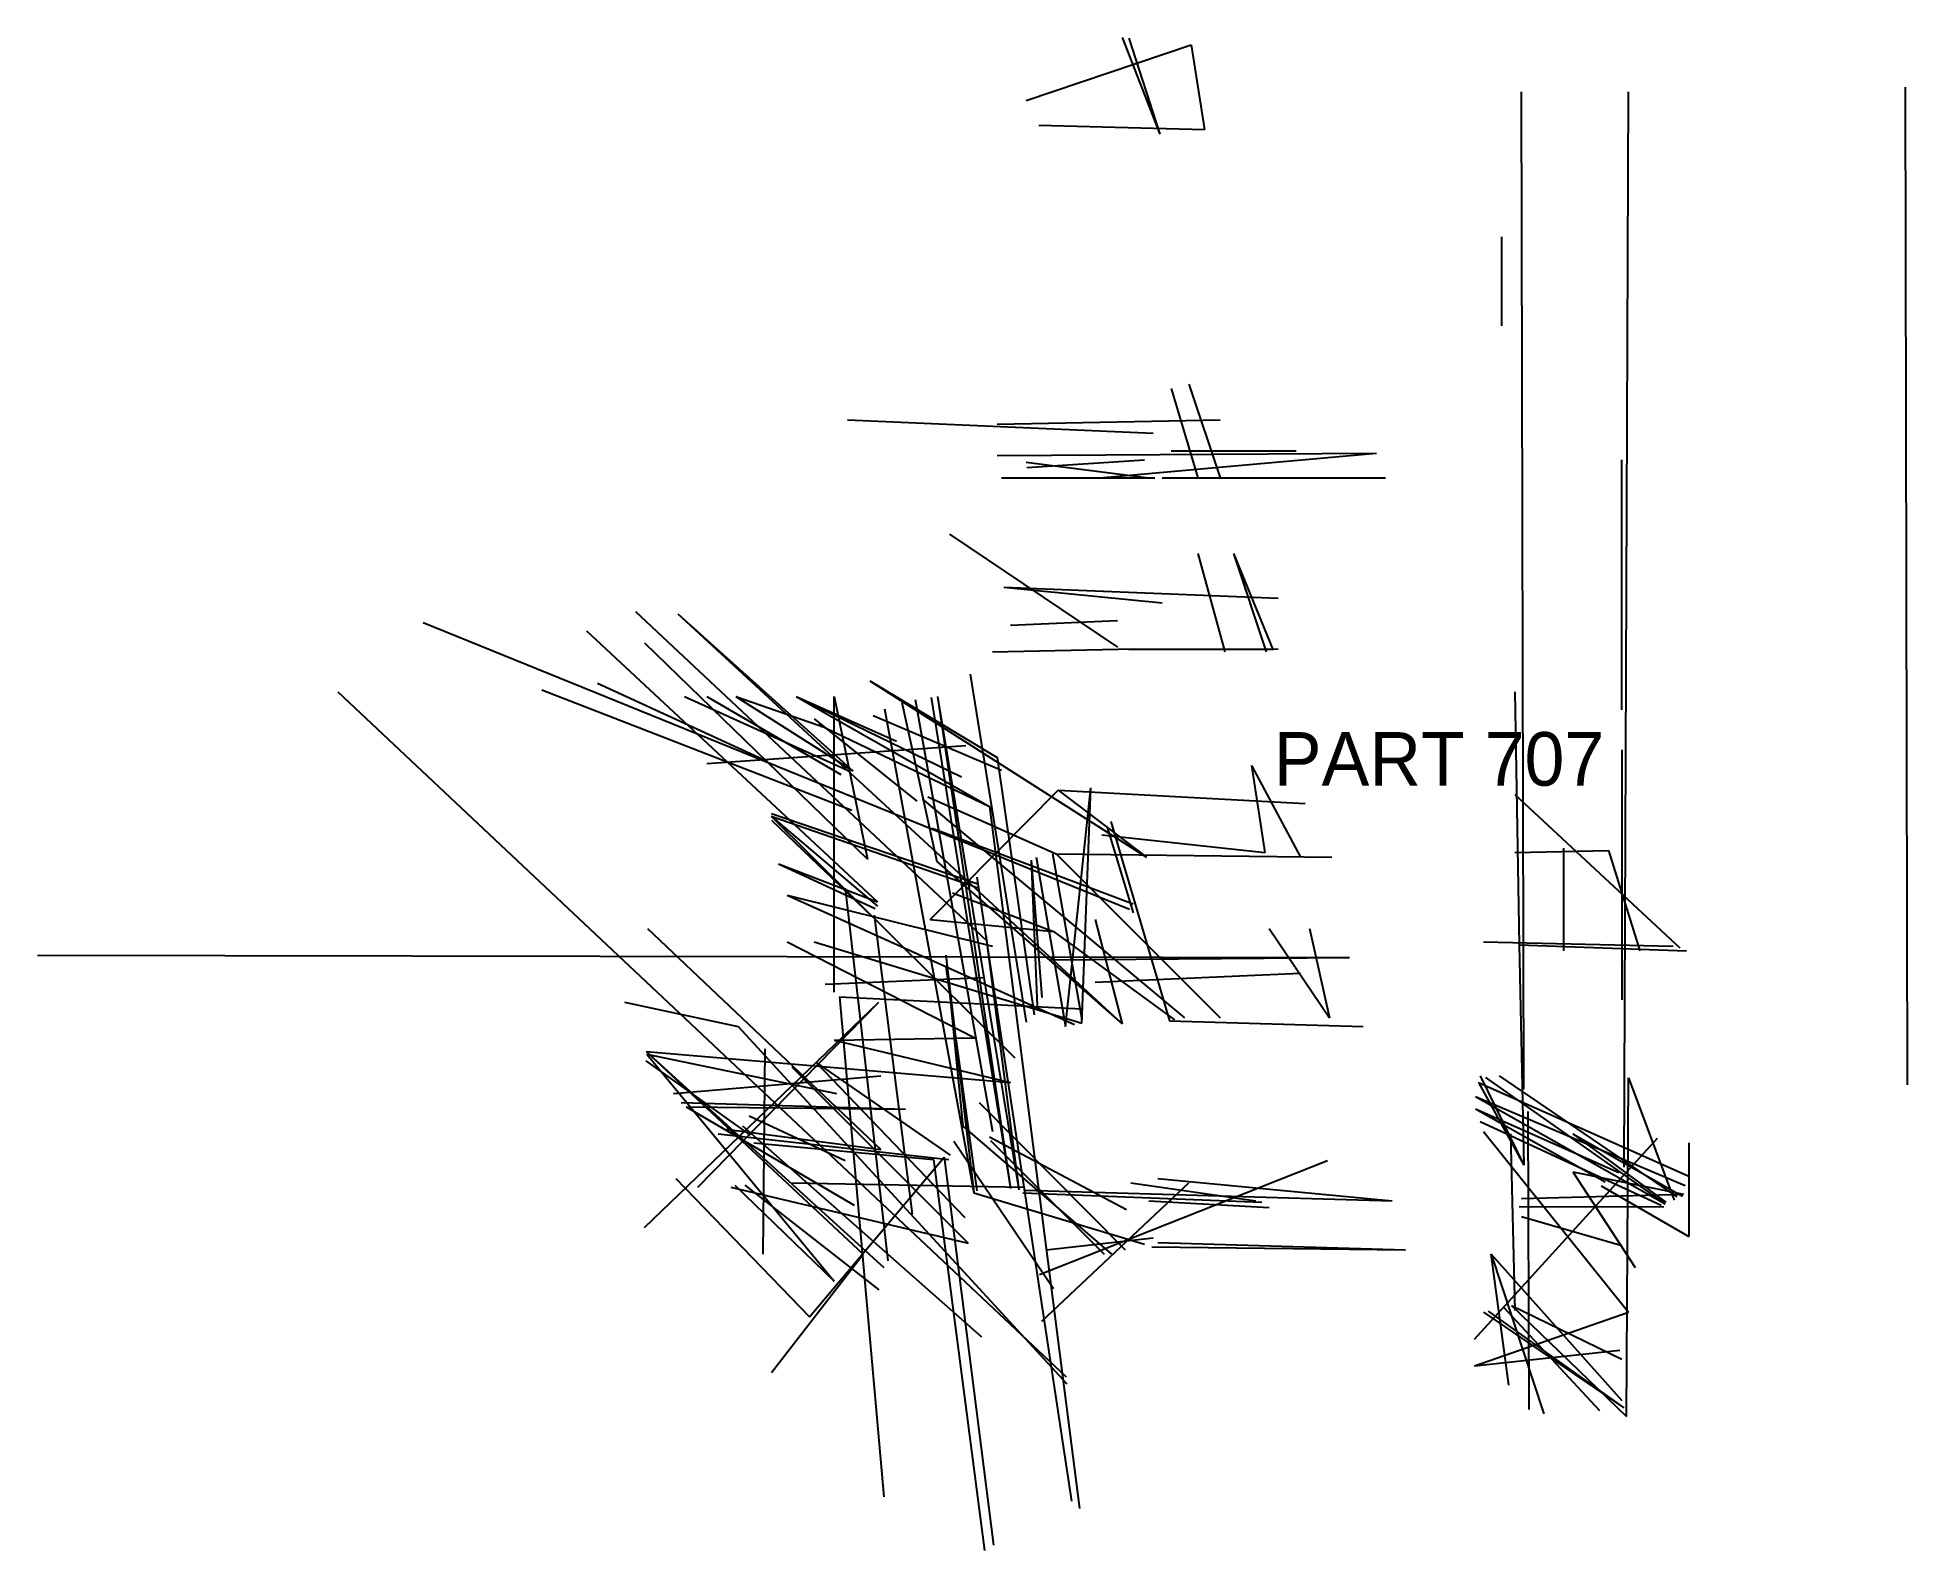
# Model space of a CAD drawing. Header units: millimetres. Extents: x 653 to 1072, y 426 to 765.
import ezdxf

# ---------------------------------------------------------------- set-up
doc = ezdxf.new("R2010")
doc.units = ezdxf.units.MM
doc.layers.add('ANNOTATIONS', color=3, linetype='Continuous')
doc.layers.add('GEOMETRY', color=7, linetype='Continuous')

msp = doc.modelspace()

# ---------------------------------------------------------------- linework, layer by layer
at = {"layer": 'GEOMETRY'}
for p, q in [((874.5, 750.5), (911.5, 763)), ((896, 764.67), (904.5, 743)), ((897.5, 764.5), (904.5, 743)), ((911.5, 763), (914.5, 744)), ((986, 529), (985.5, 752.5)), ((1008.5, 511.5), (1009.5, 752.5)), ((1072, 530), (1071.5, 753.5)), ((877.33, 745), (914.5, 744)), ((981, 720), (981, 700)), ((907, 686), (913, 666)), ((911, 687), (918, 666)), ((834.5, 679), (903, 676)), ((868, 678), (918, 679)), ((868, 671), (953, 671.5)), ((891, 666), (953, 671.5)), ((907, 672), (935, 672)), ((874.5, 669.5), (902, 666)), ((874.67, 668.33), (901, 670)), ((1008, 614), (1008, 670)), ((869, 666), (903.33, 666)), ((905, 666), (934.5, 666)), ((934.5, 666), (955, 666)), ((857.33, 653.33), (895, 628)), ((913, 649), (919, 627)), ((921, 649), (929.75, 627.5)), ((921, 649), (928.33, 627)), ((869.5, 641.5), (905, 638)), ((869.5, 641.5), (931, 639)), ((739.43, 633.57), (897.67, 569.33)), ((787, 636), (865.67, 562.33)), ((796.5, 635.5), (896, 543.67)), ((796.5, 635.5), (835.67, 600.33)), ((871, 633), (895, 634)), ((776, 631.67), (841.25, 571)), ((789, 629), (839, 580.5)), ((867, 627), (898.67, 627.67)), ((897.5, 627.5), (931, 627.67)), ((898.67, 627.67), (929.75, 627.5)), ((839.5, 620.5), (901.5, 581)), ((839.5, 620.5), (868, 603.33)), ((862, 622), (874.5, 544)), ((720.33, 618), (883.5, 464.5)), ((766, 618.5), (835.5, 591.5)), ((778.5, 620), (816.5, 602.5)), ((798, 617), (834.5, 600.5)), ((803, 617), (833, 599.5)), ((809.5, 617), (835.67, 600.33)), ((809.5, 617), (829.5, 610)), ((823, 617), (866.33, 592.33)), ((823, 617), (845.5, 607)), ((823, 617), (860, 599)), ((831.5, 617), (839, 580.5)), ((831.5, 550.75), (831.5, 617)), ((849.67, 616.33), (867, 519.5)), ((853.25, 616.75), (871, 506.75)), ((854.67, 617), (871, 506.75)), ((854.67, 617), (872.86, 506.43)), ((984, 618), (985, 561.33)), ((827, 612), (850, 593.5)), ((840.25, 612.75), (869, 600.5)), ((842.75, 614.25), (862.8, 505.8)), ((846.67, 615.67), (854.5, 580)), ((828, 610.67), (866.33, 592.33)), ((803, 602), (861, 606)), ((1008, 605), (1008, 549)), ((868, 603.33), (876.33, 545.67)), ((925, 601.5), (928, 582)), ((925, 601.5), (936, 581)), ((853, 567), (881.67, 596)), ((881.67, 596), (937, 593)), ((881.67, 596), (901.5, 581)), ((883.33, 543), (889, 596.5)), ((887, 543.75), (889, 596.5)), ((984, 595), (1021, 560.67)), ((851.33, 594), (910, 545)), ((852.5, 594.5), (881.25, 581.75)), ((866.33, 592.33), (886.5, 435)), ((817.4, 590.2), (872, 536)), ((817.4, 590.2), (864, 574)), ((817.4, 590.2), (841.2, 570)), ((817.5, 590.75), (863.67, 575)), ((817.5, 589.25), (840, 567.67)), ((853.5, 587.5), (898.5, 570.5)), ((892.67, 587.67), (898.5, 568.5)), ((893.5, 589), (906.67, 544.33)), ((891.5, 586), (928, 582)), ((984, 582), (1005, 582.5)), ((995, 560), (995, 583)), ((1005, 582.5), (1012, 560)), ((819, 579.5), (841.25, 571)), ((819, 579.5), (840.67, 569.5)), ((854.5, 580), (896, 543.67)), ((875.67, 580.33), (878, 549.5)), ((875.67, 580.33), (877, 547.67)), ((876.75, 581), (883.33, 543)), ((880.4, 581.8), (887, 544.6)), ((881.25, 581.75), (943, 581)), ((881.25, 581.75), (918, 545)), ((863.5, 576.5), (884.67, 436.67)), ((821, 572.5), (885.33, 543.5)), ((821, 572.5), (867, 561)), ((834, 574), (843.5, 490.5)), ((858, 573), (880.67, 564.33)), ((840.5, 568), (849, 501)), ((853, 567), (880.67, 564.33)), ((890, 567), (896, 543.67)), ((789.67, 565), (842, 515.5)), ((821, 562), (863, 540.5)), ((827, 562), (887, 543.75)), ((865.5, 563.5), (872.86, 506.43)), ((880.67, 564.33), (907.75, 544.5)), ((929, 565), (942.5, 545)), ((938, 565), (942.5, 545)), ((977, 562), (1019.5, 561)), ((653, 559), (947, 558.5)), ((856.5, 559), (862.8, 505.8)), ((856.67, 557.67), (860.33, 520.67)), ((880, 558), (947, 558.5)), ((985, 561.33), (986, 512)), ((985, 561.33), (1022.5, 560)), ((829.5, 552.5), (865, 554)), ((856.5, 556.5), (863.5, 506.25)), ((890, 553), (936, 555)), ((832.67, 549.67), (842.67, 437.67)), ((832.67, 549.67), (887, 547)), ((784.5, 548.5), (810, 543)), ((789, 498), (841.5, 548.5)), ((801, 507), (841.5, 548.5)), ((810, 543), (883.67, 463)), ((906.67, 544.33), (950, 543)), ((789.4, 537.4), (842.67, 489)), ((789.4, 537.4), (838, 492)), ((789.4, 537.4), (871, 530.5)), ((789.5, 536.83), (832, 528)), ((789.5, 536.83), (831.5, 486)), ((816, 538), (815.5, 492)), ((831.5, 540), (863, 540.5)), ((831.5, 540), (871, 530.5)), ((789.33, 535.33), (812.67, 518.67)), ((822, 534), (861.5, 494.5)), ((827.5, 535), (857.5, 514.17)), ((827.5, 535), (860.75, 500.25)), ((795.5, 528), (842, 532)), ((975.83, 530.5), (986, 512)), ((975.83, 530.5), (1023, 509.5)), ((976.25, 532), (986, 512)), ((977.4, 531.6), (1017.71, 503.29)), ((980.5, 532), (1020.33, 504.89)), ((1009, 455.67), (1009.5, 531.5)), ((1009.5, 531.5), (1019.67, 504.11)), ((797.25, 526), (847.5, 524.5)), ((798.33, 525), (847.5, 524.5)), ((798.33, 525), (836, 503)), ((864, 526), (896.67, 493)), ((975.17, 527.33), (1022.2, 507.4)), ((975.17, 527.33), (1017.71, 503.29)), ((975.2, 524.6), (1007.33, 510.33)), ((975.2, 524.6), (1004.25, 508.25)), ((987.2, 457.2), (987, 524)), ((807.33, 520), (842, 515.5)), ((811, 520.75), (864.5, 473.5)), ((812.5, 523), (834, 513)), ((860.33, 520.67), (893.67, 492)), ((976.25, 521.75), (1016.8, 503)), ((805.5, 519), (857.2, 513.2)), ((813.5, 517), (853.75, 513.25)), ((858.33, 517.33), (880.67, 484.33)), ((866.33, 518.33), (897, 502)), ((866.5, 517.5), (892, 492)), ((975, 473), (1016, 518)), ((977, 519.5), (1009.5, 479)), ((983, 519), (984, 479.4)), ((997, 519), (1021.6, 505)), ((997, 519), (1017.83, 503.67)), ((1023, 517), (1023, 496)), ((826, 478), (856.12, 513.75)), ((853.75, 513.25), (865.2, 425.6)), ((856.12, 513.75), (867.17, 426.83)), ((877.5, 487.5), (942, 513)), ((796, 509), (826, 478)), ((808.33, 507), (861.5, 494.5)), ((809.25, 507.5), (831.5, 486)), ((811.5, 507.5), (841.5, 484)), ((822, 508), (874, 507)), ((878, 477), (911, 508)), ((898, 508), (926, 504)), ((904, 509), (956.5, 504)), ((997, 510.5), (1011, 489)), ((997, 510.5), (1021.83, 505.5)), ((1003.33, 507.33), (1023, 496)), ((862.8, 505.8), (901, 494.25)), ((873.75, 505.75), (927.33, 503.67)), ((874.2, 506.4), (956.5, 504)), ((902, 504), (929, 502.5)), ((985.5, 504.5), (1021.83, 505.5)), ((985, 502.67), (1017.4, 502.6)), ((985.5, 500.5), (1008, 494)), ((879, 493), (903, 495.67)), ((904, 494.67), (959.5, 493)), ((817.5, 465.5), (838, 492)), ((902.67, 493.67), (959.5, 493)), ((978.67, 492), (990.5, 456.25)), ((978.67, 492), (1008, 459.25)), ((982.67, 462.67), (978.67, 492)), ((975, 467), (1009.5, 479)), ((977, 479), (1008.43, 457.57)), ((978, 479.25), (1008.43, 457.57)), ((981.5, 480.17), (1003, 457)), ((983.25, 480.5), (1008, 468.5)), ((983.25, 480.5), (1009, 455.67)), ((975, 467), (1007.5, 470.5))]:
    msp.add_line(p, q, dxfattribs=at)

# ---------------------------------------------------------------- texts
at = {"layer": 'ANNOTATIONS'}
msp.add_text('PART 707', height=12, dxfattribs=at).set_placement((930, 597))

doc.saveas('drawing.dxf')
